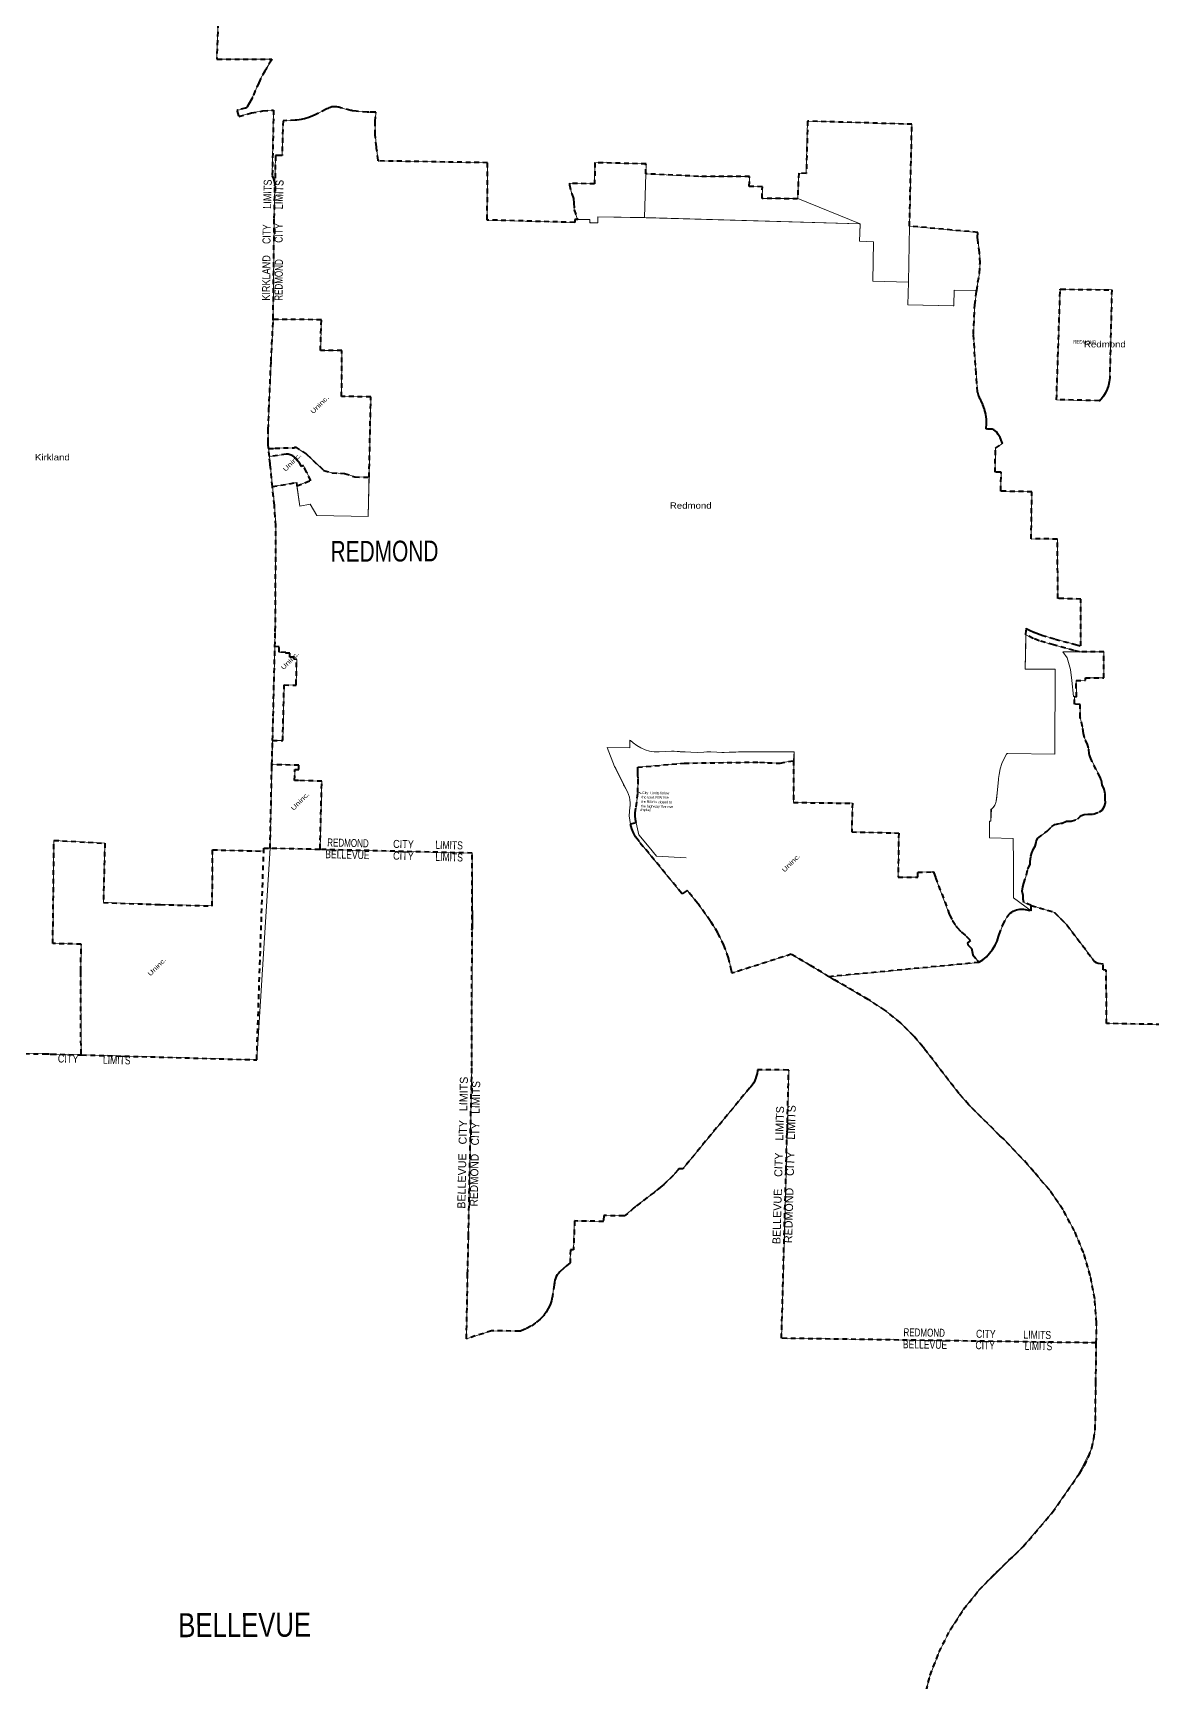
# Model space of a CAD drawing. Header units: feet. Extents: x -903180 to 1023491, y -707744 to 564635.
# Drawn here: x -294217 to -266078, y 39923 to 81383 of the extents above; entities that cross this region are included whole.
import ezdxf

# ---------------------------------------------------------------- set-up
doc = ezdxf.new("R2010")
doc.units = ezdxf.units.FT
doc.header["$LTSCALE"] = 80
doc.linetypes.add('SHORT_DASHED', pattern=[2.7, 1.5, -1.2])
for name, color, linetype, lineweight in [('1', 7, 'Continuous', 13), ('13', 7, 'SHORT_DASHED', 40), ('58', 7, 'Continuous', 13), ('63', 7, 'Continuous', 13)]:
    doc.layers.add(name, color=color, linetype=linetype, lineweight=lineweight)
for name, color, linetype in [('14', 7, 'Continuous'), ('15', 7, 'Continuous'), ('36', 7, 'Continuous')]:
    doc.layers.add(name, color=color, linetype=linetype)

msp = doc.modelspace()

# ---------------------------------------------------------------- linework, layer by layer
at = {"layer": '1'}
msp.add_line((-278927.41, 62263.44), (-278989.55, 62297.54), dxfattribs=at)
at = {"layer": '13'}
for p, q in [((-289596.12, 80725.94), (-289576.19, 80725.86)), ((-285578.92, 78505.71), (-285580.61, 78521.11)), ((-269225.32, 66402.69), (-269160.64, 66371.44)), ((-287007.61, 60854.15), (-288253.2, 60883.43)), ((-270465.07, 58063.66), (-270445.58, 58032.93)), ((-270433.1, 58013.26), (-274197.39, 57656.53)), ((-270445.58, 58032.93), (-270433.1, 58013.26))]:
    msp.add_line(p, q, dxfattribs=at)
for points in [[(-289547.89, 82062.22), (-289595.47, 80744.06), (-289596.12, 80725.94)], [(-289576.19, 80725.86), (-288229.44, 80720.46), (-288206.68, 80720.37), (-288219.03, 80700.38), (-288365.2, 80463.79), (-288376.52, 80445.47), (-288388.47, 80423.79), (-288487.95, 80243.24), (-288495.66, 80226.96), (-288505.04, 80207.15), (-288514.17, 80186.96), (-288539.5, 80130.94), (-288697.74, 79767.92), (-288706.15, 79748.63), (-288716.79, 79727.92), (-288768.5, 79627.28), (-288838.76, 79519.89), (-288851.44, 79502.08), (-288873, 79496.14), (-289054.76, 79446.02), (-289065.85, 79442.23), (-289085.81, 79435.4), (-289080.15, 79415.39), (-289042.2, 79281.12), (-288719.42, 79372.09), (-288434.67, 79422.35), (-288168.15, 79442.1), (-288200.25, 77789.46), (-288170.71, 77718.84), (-288148.73, 77645.52), (-288136.57, 77581.15), (-288133.31, 77561.14)], [(-285580.61, 78521.11), (-285613.97, 78826.44), (-285615.33, 79153.7), (-285596.6, 79370.37), (-285594.9, 79389.99), (-285614.87, 79390.22), (-285773.09, 79392.04), (-285793.09, 79394.6), (-285813.09, 79395.98), (-286089.05, 79415.08), (-286183.06, 79428.48), (-286204.08, 79431.48), (-286223.06, 79436.35), (-286482.89, 79503.04), (-286502.89, 79508.87), (-286522.89, 79514.6), (-286540.88, 79519.76), (-286579.8, 79526.61), (-286619.22, 79529.36), (-286658.71, 79527.98), (-286697.84, 79522.47), (-286736.18, 79512.9), (-286773.32, 79499.38), (-286804.55, 79484.14), (-286823.9, 79473.52), (-286844.55, 79463.52), (-287139.87, 79320.37), (-287159.04, 79311.08), (-287179.87, 79302.22), (-287277.61, 79260.66), (-287400.61, 79222.97), (-287526.89, 79198.34), (-287581.36, 79192.33), (-287601.53, 79190.1), (-287621.36, 79189.25), (-287928.94, 79176.08), (-287953.35, 78323.78), (-287953.87, 78305.43), (-287973.92, 78305.56), (-288100.26, 78306.36), (-288119.14, 78306.48), (-288119.52, 78286.49), (-288132.93, 77581.15), (-288133.31, 77561.14)], [(-269160.64, 66371.44), (-269043.22, 66318.02), (-269023.21, 66308.92), (-269003.22, 66300.95), (-268892.41, 66256.8), (-268869.63, 66247.72), (-268852.41, 66242.58), (-268513.9, 66141.59), (-268005.45, 66004.8), (-267869.84, 65973.44), (-267865.64, 67151.09), (-268450.67, 67166.66), (-268444.87, 67373.93), (-268458.67, 68658.71), (-269118.49, 68665.35), (-269097.96, 69847.71), (-269860.25, 69860.97), (-269880.21, 69861.31), (-269879.98, 69878.6), (-269873.77, 70336.75), (-270023.74, 70339.31), (-270015.57, 70941.08), (-269839.75, 71064.58), (-269858.84, 71101.7), (-269895.22, 71215.04), (-269944.29, 71290.34), (-269991.57, 71351.54), (-270059.17, 71400.98), (-270098.58, 71421.53), (-270228.88, 71425.83), (-270248.65, 71426.48), (-270247.33, 71443.47), (-270239.14, 71548.9), (-270242.57, 71674.65), (-270259.12, 71799.36), (-270288.61, 71921.66), (-270330.73, 72040.2), (-270375.53, 72134.08), (-270382.89, 72149.49), (-270395.54, 72174.08), (-270417.08, 72215.94), (-270442.26, 72280.79), (-270460.53, 72347.92), (-270462.49, 72357.31), (-270501.44, 72826.51), (-270515.53, 73029.19), (-270568.54, 73808), (-270533.96, 74548.04), (-270491.54, 74886.73), (-270483.89, 74907.57), (-270454.89, 75115.16), (-270417.58, 75348.17), (-270402.6, 75606.74), (-270414.73, 75865.61), (-270453.21, 76117.65), (-270464.68, 76244), (-270462.12, 76368.54), (-272176.78, 76527.67), (-272115.47, 79087.41), (-274738.12, 79166.84), (-274772.5, 77850.77), (-274963.14, 77860.98), (-274990.34, 77211.64), (-275885.17, 77224.62), (-275876.23, 77515.49), (-276208.1, 77524.98), (-276198.52, 77771.58), (-277481.73, 77777.3), (-278809.16, 77841.46), (-278801.82, 78090.76), (-280088.75, 78123.61), (-280094.69, 77587.34), (-280725.11, 77602.9), (-280728.98, 77562.49), (-280666.09, 77335.6), (-280629.17, 77222.94), (-280613.61, 77106.13), (-280608.69, 76933.86), (-280530.26, 76717.42), (-280519.38, 76692.66), (-280595.11, 76696.1), (-280595.36, 76619.85), (-282775.52, 76680.05), (-282794.42, 76680.57), (-282794.27, 76700.6), (-282783.85, 78121.36), (-285517.16, 78165.5), (-285537.29, 78165.83), (-285539.61, 78184.8), (-285575.91, 78481.11), (-285578.92, 78505.71)], [(-288176.46, 74182.71), (-288176.65, 74202.71), (-288149.17, 76727.07), (-288133.69, 77541.15), (-288133.31, 77561.14)], [(-288292.38, 70936.81), (-288303.61, 71044.96), (-288303.61, 71091.98), (-288301.62, 71376.08), (-288301.48, 71397.02), (-288300.82, 71416.08), (-288283.8, 71910.87), (-288230.5, 73122.38), (-288177.88, 74162.71), (-288176.46, 74182.71)], [(-288292.38, 70936.81), (-288131.4, 70940.25), (-288131.86, 70945.23), (-287636.87, 70955.8), (-287619.86, 70981.09), (-287328.81, 70782.83), (-286901.29, 70383.87), (-286697.63, 70325.27), (-286383.69, 70307.87), (-286123.35, 70221.56), (-285764.09, 70211.49), (-285720.7, 72234.6), (-286455.16, 72242.18), (-286449.45, 73396.3), (-286988.52, 73397.52), (-286964.81, 74172.25), (-288156.87, 74182.54), (-288176.46, 74182.71)], [(-288195.52, 69976.95), (-288250.9, 70536.52), (-288252.85, 70556.23), (-288271.17, 70732.58), (-288292.38, 70936.81)], [(-288195.52, 69976.95), (-287591.62, 70078.64), (-287579.69, 69997.23), (-287233.86, 70133.72), (-287323.05, 70314.6), (-287316.32, 70317.04), (-287321.5, 70321.36), (-287326.83, 70326.87), (-287332.35, 70334.23), (-287337.18, 70343.26), (-287417.08, 70505.3), (-287461.16, 70480.91), (-287504.81, 70559.42), (-287609.24, 70694.45), (-287685.16, 70754.71), (-287752.65, 70779.59), (-287802.06, 70792.77), (-287849.8, 70789.55), (-288271.17, 70732.58)], [(-288117.1, 67441.2), (-288106.06, 68996.99), (-288146.44, 69508.05), (-288195.52, 69976.95)], [(-288122.74, 66333.28), (-288122.64, 66353.28), (-288117.1, 67441.2)], [(-269117.72, 59449.22), (-269298.58, 59522.21), (-269320.7, 59605.76), (-269321.82, 59697.95), (-269344.39, 59804.54), (-269328.79, 59917.42), (-269304.24, 60004.11), (-269235.04, 60215.06), (-269198.46, 60370.49), (-269140.63, 60474.64), (-269144.54, 60550.57), (-269125.69, 60684.27), (-269097.82, 60770.02), (-269061.54, 60872.17), (-269019.61, 60941.46), (-268994.24, 61033), (-268986.4, 61078.38), (-268947.52, 61140.24), (-268713.22, 61317.1), (-268595.9, 61434.56), (-268521.1, 61480.93), (-268377.08, 61517.02), (-268334.97, 61519.2), (-268226.14, 61567.69), (-268113.71, 61564.54), (-267946.51, 61622.62), (-267884.29, 61684.72), (-267849.93, 61712.25), (-267781.39, 61730.94), (-267691.31, 61745.21), (-267556.94, 61740.05), (-267396.29, 61799.4), (-267330.18, 61838.95), (-267273.33, 61941.53), (-267249.37, 62024.6), (-267255.95, 62121.51), (-267257.57, 62255.61), (-267278.52, 62367.95), (-267330, 62481.86), (-267353.1, 62602.68), (-267382.81, 62672.75), (-267595.26, 63082.99), (-267616.33, 63139.43), (-267657.32, 63258.52), (-267672.56, 63408.89), (-267700.77, 63496.48), (-267779.24, 63658.83), (-267805.07, 63772.98), (-267824.53, 63939.16), (-267887.26, 64174.53), (-267883.78, 64503.39), (-268025.75, 64504.01), (-268024.39, 64697.88), (-267975.66, 64689.06), (-267989.11, 65103.28), (-267749.76, 65108.5), (-267754.04, 65168.84), (-267292.25, 65168.56), (-267289.02, 65821.87), (-267897.67, 65821.2), (-268042.96, 65859.08), (-268554.81, 65996.78), (-268918.64, 66103.63), (-269065.74, 66163.06), (-269248.72, 66249.11), (-269245.76, 66394.53), (-269245.37, 66412.37), (-269225.32, 66402.69)], [(-288192.37, 63597.04), (-287936.82, 63591.94), (-287899.68, 64992.13), (-287618.39, 64985.27), (-287598.38, 64984.78), (-287598, 65004.39), (-287585.86, 65634.83), (-287660.83, 65637.17), (-287659.86, 65687.15), (-287759.82, 65690.27), (-287757.88, 65791.12), (-287863.49, 65794.04), (-287861.73, 65808.07), (-288028.17, 65812.76), (-288025.17, 65952.05), (-288131.91, 65956.99), (-288131.91, 65957.02), (-288122.74, 66333.28)], [(-288192.37, 63597.04), (-288175.39, 64214.22), (-288131.91, 65957.02)], [(-288253.2, 60883.43), (-288212.66, 62859.68), (-288209.15, 62987.13), (-288192.37, 63597.04)], [(-274197.39, 57656.53), (-274663.16, 57940.74), (-275148.54, 58220.86), (-276618.05, 57752.35), (-276638.05, 57745.98), (-276641.72, 57765.98), (-276648.91, 57805.14), (-276730.32, 58133.26), (-276845.59, 58451.07), (-276993.44, 58755.1), (-277160.41, 59022.98), (-277172.32, 59042.08), (-277187.42, 59062.98), (-277477.51, 59464.44), (-277491.97, 59484.45), (-277508.28, 59504.44), (-277752.01, 59803.04), (-277768.74, 59823.55), (-277788.33, 59809.95), (-277869.01, 59753.95), (-277889.34, 59740.34), (-277905.56, 59759.94), (-278976.79, 61054.12), (-279001.28, 61084.67), (-279064.31, 61175.82), (-279117.47, 61273.06), (-279160.17, 61375.33), (-279194.23, 61499.02), (-279047.85, 61528.63), (-279062.61, 61605.86), (-279071.13, 61704.22), (-279070.37, 61775.63), (-279050.13, 61927.19), (-279006.2, 62283.53), (-278999.37, 62645.71), (-279006.33, 62717.22), (-279006.75, 62836.01), (-279009.19, 62921.17), (-277840.45, 63025.08), (-275939.56, 63051.21), (-275749.08, 63033.33), (-275430.98, 63023.34), (-275089.05, 63088.34), (-275096.58, 62037.06), (-273613.35, 62017.44), (-273630.33, 61295.79), (-272448.3, 61268.77), (-272461.56, 60161.19), (-271969.08, 60155.29), (-271965.64, 60285.96), (-271595.71, 60289.63), (-271575.64, 60289.83), (-271567.75, 60269.83), (-271519.07, 60146.46), (-271184.08, 59253.06), (-271175.54, 59230.29), (-271166.9, 59213.06), (-271093.7, 59067.05), (-271006.28, 58930.5), (-270993.24, 58910.6), (-270974.48, 58890.5), (-270869.33, 58777.87), (-270742.15, 58666.66), (-270642.12, 58562.29), (-270717.38, 58505.14), (-270708.06, 58460.25), (-270619, 58370.18), (-270602.22, 58289.39), (-270585.42, 58208.59), (-270465.07, 58063.66)], [(-287007.61, 60854.15), (-286997.65, 60874.15), (-286953.48, 62571.9), (-287535.97, 62587.39), (-287638.76, 62592.7), (-287632.07, 62867.62), (-287531.32, 62864.57), (-287529.53, 62970.67), (-288209.15, 62987.13)], [(-293008, 55690.44), (-293008.08, 55710.43), (-293016.05, 57762.45), (-293016.2, 57800.45), (-293015.76, 57802.45), (-293003.2, 58475.22), (-293717.75, 58488.25), (-293688.83, 61084.37), (-292410.83, 61012.57), (-292447.14, 59517.8), (-291052.44, 59470.59), (-291032.44, 59469.91), (-291012.44, 59469.4), (-289709.49, 59435.85), (-289699, 60845.27), (-288414.06, 60812.19)], [(-293008, 55690.44), (-292988, 55689.87), (-288610.98, 55566.12), (-288590.92, 55565.55), (-288590.31, 55583.82), (-288414.06, 60812.19)], [(-288414.06, 60812.19), (-288411.53, 60887.15), (-288253.2, 60883.43)], [(-267479.56, 48448.7), (-275394.73, 48565.12), (-275281.71, 52746.16), (-275281.98, 52766.16), (-275281.44, 52786.16), (-275259.22, 53608.52), (-275254.34, 53744.74), (-275247.66, 53825.17), (-275245.34, 53985.97), (-275214.55, 55290.77), (-275214.1, 55310.09), (-275234.08, 55310.28), (-275981.35, 55317.32), (-275999.65, 55317.49), (-276000.9, 55297.51), (-276001.21, 55292.52), (-276010.72, 55218.32), (-276027.93, 55145.52), (-276049.02, 55085.29), (-276054.4, 55069.9), (-276065.39, 55045.29), (-276068.41, 55038.52), (-276098.99, 54982.01), (-276135.31, 54929), (-276167.69, 54890.99), (-276184.2, 54870.99), (-276200.75, 54850.99), (-277878.13, 52823.69), (-277960.08, 52826.12), (-277976.89, 52826.62), (-277997.25, 52802.9), (-278120.24, 52659.6), (-278317.46, 52467.65), (-278337.02, 52448.61), (-278357.46, 52431.04), (-278438.71, 52361.21), (-278559.88, 52264.9), (-278565.88, 52260.14), (-278599.88, 52234.19), (-279064.65, 51879.62), (-279084.65, 51860.69), (-279104.65, 51843.47), (-279321.39, 51656.89), (-279336.76, 51643.66), (-279361.39, 51643.91), (-279862.37, 51648.79), (-279868.9, 51503.65), (-280598.82, 51514.14), (-280623.97, 50792.3), (-280703.8, 50790.66), (-280708.51, 50463.68), (-280797.53, 50389.57), (-280879.75, 50318.35), (-280961.79, 50243.18), (-280971, 50234.25), (-281003.82, 50197.9), (-281032.67, 50158.33), (-281057.22, 50115.96), (-281077.2, 50071.25), (-281092.41, 50024.7), (-281102.66, 49976.82), (-281105.72, 49948.12), (-281107.83, 49928.31), (-281110.95, 49908.12), (-281153.05, 49635.23), (-281156.13, 49615.27), (-281160.23, 49595.23), (-281180.74, 49505.08), (-281214.58, 49405.75), (-281258.62, 49310.51), (-281312.37, 49220.38), (-281360.28, 49156.37), (-281374.99, 49136.71), (-281394.78, 49116.37), (-281465.46, 49043.7), (-281577.06, 48949.66), (-281697.89, 48867.81), (-281826.61, 48799.03), (-281941.81, 48752.22), (-281961.34, 48744.28), (-281981.81, 48744.58), (-282684.08, 48755.03), (-283317.64, 48553.34), (-283287.08, 50132.96), (-283286.62, 50156.72), (-283286.29, 50172.96), (-283266.87, 51129.14), (-283179.76, 55416.25), (-283176.46, 58835.72), (-283179.79, 58855.72), (-283176.43, 58875.72), (-283174.61, 60763.95), (-286987.61, 60853.67), (-287007.61, 60854.15)], [(-270433.1, 58013.26), (-270413.58, 58026.76), (-270334.82, 58081.24), (-270243.73, 58159.49), (-270161.33, 58246.84), (-270088.5, 58342.33), (-270026.06, 58444.9), (-269974.68, 58553.44), (-269934.93, 58666.76), (-269921.4, 58717.15), (-269826.86, 58959.53), (-269728.83, 59153.47), (-269703.63, 59190.08), (-269674.75, 59223.86), (-269642.48, 59254.44), (-269607.2, 59281.47), (-269569.29, 59304.67), (-269529.16, 59323.78), (-269487.25, 59338.59), (-269444.03, 59348.93), (-269399.95, 59354.7), (-269355.52, 59355.84), (-269311.21, 59352.32), (-269267.52, 59344.19), (-269266.11, 59343.85), (-269121.25, 59313.38), (-269117.72, 59449.22)], [(-269117.72, 59449.22), (-268526.94, 59273.41), (-268218.51, 58957.31), (-267570.9, 58102.01), (-267523.61, 58038.25), (-267485.6, 58015.44), (-267428.24, 57994.31), (-267307.56, 57980.68)], [(-267479.56, 48448.7), (-267471.25, 48955.65), (-267519.33, 49554.09), (-267629.71, 50144.22), (-267801.16, 50719.58), (-268031.82, 51273.87), (-268319.15, 51801.01), (-268660.02, 52295.23), (-269050.67, 52751.11), (-269205.12, 52937.67), (-269786.2, 53551.03), (-269805.1, 53570.98), (-269825.16, 53588.72), (-269903.95, 53658.4), (-270654.18, 54404.77), (-270674.1, 54424.59), (-270691.86, 54444.67), (-270931.84, 54716.05), (-271809.37, 55852.4), (-271824.91, 55872.53), (-271841.52, 55892.4), (-272063.54, 56158.08), (-272413.29, 56506.02), (-272797.49, 56815.5), (-273211.93, 57083.12), (-274069.59, 57578.55), (-274197.39, 57656.53)], [(-261532.37, 56382.69), (-267219.94, 56478.7), (-267231.11, 57816.75), (-267306.23, 57828.61), (-267307.56, 57980.68)], [(-296364.94, 55742.16), (-293931.9, 55716.55), (-293787.17, 55712.46), (-293767.17, 55711.9), (-293747.17, 55711.33), (-293028, 55691), (-293008, 55690.44)], [(-271844.86, 39333.26), (-271840.96, 39353.31), (-271813.49, 39494.49), (-271654.42, 40096.17), (-271433.34, 40677.92), (-271152.66, 41233.38), (-270815.45, 41756.46), (-270425.41, 42241.43), (-269986.82, 42682.96), (-269317.56, 43328.27), (-268579.61, 44189.69), (-267935.75, 45123.53), (-267905.05, 45166.68), (-267779.53, 45369.36), (-267675.88, 45584.05), (-267595.25, 45808.39), (-267538.5, 46039.94), (-267506.27, 46276.15), (-267490.33, 47456.18), (-267479.56, 48448.7)]]:
    msp.add_lwpolyline(points, dxfattribs=at)
msp.add_lwpolyline([(-267387.87, 72137.41), (-267407.76, 72137.88), (-268479.6, 72163.36), (-268386.78, 74921.94), (-268386.11, 74941.86), (-268366.11, 74941.58), (-267090.7, 74924.14), (-267142.52, 72709.31), (-267153.88, 72612.52), (-267175.3, 72517.45), (-267206.54, 72425.14), (-267247.26, 72336.6), (-267297.01, 72252.8), (-267355.25, 72174.66), (-267370.25, 72157.53)], close=True, dxfattribs=at)
at = {"layer": '58'}
for points in [[(-288768.5, 79627.28), (-288716.79, 79727.92), (-288706.15, 79748.63), (-288697.74, 79767.92), (-288539.5, 80130.94), (-288514.17, 80186.96), (-288505.04, 80207.15), (-288495.66, 80226.96), (-288487.95, 80243.24), (-288388.47, 80423.79), (-288376.52, 80445.47), (-288365.2, 80463.79), (-288219.03, 80700.38), (-288206.68, 80720.37), (-288229.44, 80720.46), (-289576.19, 80725.86), (-289596.12, 80725.94), (-289595.47, 80744.06), (-289547.89, 82062.22)], [(-288133.31, 77561.14), (-288136.57, 77581.15), (-288148.73, 77645.52), (-288170.71, 77718.84), (-288200.25, 77789.46), (-288168.15, 79442.1), (-288434.67, 79422.35), (-288719.42, 79372.09), (-289042.2, 79281.12), (-289080.15, 79415.39), (-289085.81, 79435.4), (-289065.85, 79442.23), (-289054.76, 79446.02), (-288873, 79496.14), (-288851.44, 79502.08), (-288838.76, 79519.89), (-288768.5, 79627.28)], [(-278776.67, 76737.86), (-278796.67, 76738.28), (-280009.16, 76763.95), (-280016.87, 76608.34), (-280052.36, 76609.01), (-280194.87, 76614.26), (-280214.88, 76612.35), (-280214.09, 76632.35), (-280211.78, 76690.13), (-280595.11, 76696.1), (-280595.36, 76619.85), (-280595.36, 76619.85), (-282775.52, 76680.05), (-282794.42, 76680.57), (-282794.27, 76700.6), (-282783.85, 78121.36), (-285517.16, 78165.5), (-285537.29, 78165.83), (-285539.61, 78184.8), (-285575.91, 78481.11), (-285578.92, 78505.71), (-285580.61, 78521.11), (-285613.97, 78826.44), (-285615.33, 79153.7), (-285596.6, 79370.37), (-285594.9, 79389.99), (-285614.87, 79390.22), (-285773.09, 79392.04), (-285793.09, 79394.6), (-285813.09, 79395.98), (-286089.05, 79415.08), (-286183.06, 79428.48), (-286204.08, 79431.48), (-286223.06, 79436.35), (-286482.89, 79503.04), (-286502.89, 79508.87), (-286522.89, 79514.6), (-286540.88, 79519.76), (-286579.8, 79526.61), (-286619.22, 79529.36), (-286658.71, 79527.98), (-286697.84, 79522.47), (-286736.18, 79512.9), (-286773.32, 79499.38), (-286804.55, 79484.14), (-286823.9, 79473.52), (-286844.55, 79463.52), (-287139.87, 79320.37), (-287159.04, 79311.08), (-287179.87, 79302.22), (-287277.61, 79260.66), (-287400.61, 79222.97), (-287526.89, 79198.34), (-287581.36, 79192.33), (-287601.53, 79190.1), (-287621.36, 79189.25), (-287928.94, 79176.08), (-287953.35, 78323.78), (-287953.87, 78305.43), (-287973.92, 78305.56), (-288100.26, 78306.36), (-288119.14, 78306.48), (-288119.52, 78286.49), (-288132.93, 77581.15), (-288133.31, 77561.14)], [(-288133.31, 77561.14), (-288133.69, 77541.15), (-288149.17, 76727.07), (-288176.65, 74202.71), (-288176.46, 74182.71), (-288156.87, 74182.54), (-286964.81, 74172.25), (-286988.52, 73397.52), (-286449.45, 73396.3), (-286455.16, 72242.18), (-285720.7, 72234.6), (-285785.05, 69222.52), (-287077.28, 69250.7), (-287242.47, 69532.5), (-287504.37, 69483.49), (-287591.62, 70078.64), (-288195.52, 69976.95), (-288146.44, 69508.05), (-288106.06, 68996.99), (-288117.1, 67441.2), (-288122.74, 66333.28), (-288131.91, 65957.02), (-288131.91, 65956.99), (-288025.17, 65952.05), (-288028.17, 65812.76), (-287861.73, 65808.07), (-287863.49, 65794.04), (-287757.88, 65791.12), (-287759.82, 65690.27), (-287659.86, 65687.15), (-287660.83, 65637.17), (-287585.86, 65634.83), (-287598, 65004.39), (-287598.38, 64984.78), (-287618.39, 64985.27), (-287899.68, 64992.13), (-287936.82, 63591.94), (-288192.37, 63597.04), (-288209.15, 62987.13), (-287529.53, 62970.67), (-287531.32, 62864.57), (-287632.07, 62867.62), (-287638.76, 62592.7), (-287535.97, 62587.39), (-286953.48, 62571.9), (-286997.65, 60874.15), (-287007.61, 60854.15), (-286987.61, 60853.67), (-283174.61, 60763.95), (-283159.79, 58851.81), (-283179.79, 58855.72), (-283176.46, 58835.72), (-283179.76, 55416.25), (-283266.87, 51129.14), (-283286.29, 50172.96), (-283286.62, 50156.72), (-283287.08, 50132.96), (-283317.64, 48553.34), (-282684.08, 48755.03), (-281981.81, 48744.58), (-281961.34, 48744.28), (-281941.81, 48752.22), (-281826.61, 48799.03), (-281697.89, 48867.81), (-281577.06, 48949.66), (-281465.46, 49043.7), (-281394.78, 49116.37), (-281374.99, 49136.71), (-281360.28, 49156.37), (-281312.37, 49220.38), (-281258.62, 49310.51), (-281214.58, 49405.75), (-281180.74, 49505.08), (-281160.23, 49595.23), (-281156.13, 49615.27), (-281153.05, 49635.23), (-281110.95, 49908.12), (-281107.83, 49928.31), (-281105.72, 49948.12), (-281102.66, 49976.82), (-281092.41, 50024.7), (-281077.2, 50071.25), (-281057.22, 50115.96), (-281032.67, 50158.33), (-281003.82, 50197.9), (-280971, 50234.25), (-280961.79, 50243.18), (-280879.75, 50318.35), (-280797.53, 50389.57), (-280708.51, 50463.68), (-280703.8, 50790.66)], [(-288176.46, 74182.71), (-288176.65, 74202.71), (-288149.17, 76727.07), (-288133.69, 77541.15), (-288133.31, 77561.14)], [(-269355.52, 59355.84), (-269311.21, 59352.32), (-269267.52, 59344.19), (-269266.11, 59343.85), (-269121.25, 59313.38), (-269563.06, 59636.4), (-269563.06, 59636.4), (-269562.66, 60522.51), (-269573.33, 61129.5), (-270164.36, 61147.04), (-270166.17, 61565.12), (-270132.9, 61563.62), (-270117.51, 61868.61), (-270091.45, 61890.57), (-270067.82, 61915.14), (-270046.9, 61942.05), (-270028.89, 61970.99), (-270014.02, 62001.66), (-270002.43, 62033.71), (-269994.25, 62066.8), (-269989.58, 62100.56), (-269974.05, 62282.55), (-269942.64, 62606.12), (-269937.35, 62636.42), (-269925.3, 62738.19), (-269895.81, 62878.07), (-269851.86, 63014.1), (-269793.94, 63144.79), (-269734.17, 63248.71), (-269722.67, 63268.71), (-269702.66, 63268.37), (-268525.19, 63248.62), (-268516.34, 65384.39), (-269268.13, 65389.18), (-269245.76, 66394.53), (-269245.37, 66412.37), (-269225.32, 66402.69), (-269160.64, 66371.44), (-269043.22, 66318.02), (-269023.21, 66308.92), (-269003.22, 66300.95), (-268892.41, 66256.8), (-268869.63, 66247.72), (-268852.41, 66242.58), (-268513.9, 66141.59), (-268005.45, 66004.8), (-267869.84, 65973.44), (-267865.64, 67151.09), (-268450.67, 67166.66), (-268458.67, 68658.71), (-269118.49, 68665.35), (-269097.96, 69847.71), (-269860.25, 69860.97), (-269880.21, 69861.31), (-269879.98, 69878.6), (-269873.77, 70336.75), (-270023.74, 70339.31), (-270015.57, 70941.08), (-269839.75, 71064.58), (-269858.84, 71101.7), (-269895.22, 71215.04), (-269944.29, 71290.34), (-269991.57, 71351.54), (-270059.17, 71400.98), (-270098.58, 71421.53), (-270228.88, 71425.83), (-270248.65, 71426.48), (-270247.33, 71443.47), (-270239.14, 71548.9), (-270242.57, 71674.65), (-270259.12, 71799.36), (-270288.61, 71921.66), (-270330.73, 72040.2), (-270375.53, 72134.08), (-270382.89, 72149.49), (-270395.54, 72174.08), (-270417.08, 72215.94), (-270442.26, 72280.79), (-270460.53, 72347.92), (-270462.49, 72357.31), (-270501.44, 72826.51), (-270515.53, 73029.19), (-270568.54, 73808), (-270533.96, 74548.04), (-270491.54, 74886.73), (-270489.03, 74906.72), (-270509.67, 74907.04), (-271056.87, 74915.45), (-271061.39, 74541.93), (-271061.63, 74521.93), (-271081.62, 74523.16), (-272221.64, 74546.85), (-272205.03, 75115.82), (-273098.73, 75146.11), (-273084.52, 76132.23), (-273434.79, 76148.78), (-273419.9, 76566.76), (-273419.19, 76586.76), (-273439.15, 76587.32), (-278756.67, 76736.03), (-278776.67, 76737.86)], [(-288195.52, 69976.95), (-288250.9, 70536.52), (-288252.85, 70556.23), (-288254.96, 70576.52), (-288303.61, 71044.96), (-288303.61, 71091.98), (-288301.62, 71376.08), (-288301.48, 71397.02), (-288300.82, 71416.08), (-288283.8, 71910.87), (-288230.5, 73122.38), (-288177.88, 74162.71), (-288176.46, 74182.71)], [(-288117.1, 67441.2), (-288106.06, 68996.99), (-288146.44, 69508.05), (-288195.52, 69976.95)], [(-288122.74, 66333.28), (-288122.64, 66353.28), (-288117.1, 67441.2)], [(-288253.2, 60883.43), (-288212.66, 62859.68), (-288175.39, 64214.22), (-288131.91, 65957.02), (-288122.74, 66333.28)], [(-279160.17, 61375.33), (-279191.95, 61481.49), (-279212.46, 61590.4), (-279221.47, 61700.85), (-279218.89, 61811.64), (-279204.74, 61921.56), (-279200.63, 61943.89), (-279199.31, 61960.47), (-279198.29, 62031.09), (-279204.65, 62101.43), (-279218.33, 62170.72), (-279239.18, 62238.2), (-279266.96, 62303.13), (-279350.5, 62453.2), (-279365.07, 62479.39), (-279371.84, 62493.2), (-279564.7, 62886.83), (-279591.66, 62942.14), (-279780.53, 63419), (-279206.49, 63412.35), (-279207.27, 63589.14), (-279207.34, 63603.61), (-279193.64, 63591.6), (-279126.06, 63532.32), (-279030.93, 63465.07), (-278929.29, 63408.13), (-278822.26, 63362.13), (-278711, 63327.57), (-278662.48, 63316.39), (-278597.69, 63308.01), (-278532.39, 63306.45), (-278469.01, 63311.5), (-278316.18, 63318.01), (-278164.98, 63324.51), (-278093.44, 63324.51), (-277947.12, 63313.13), (-277817.05, 63306.62), (-277675.6, 63301.74), (-277495.13, 63296.87), (-277350.43, 63301.74), (-277275.64, 63306.62), (-277174.84, 63306.62), (-277024.46, 63298.49), (-276891.14, 63293.61), (-276835.86, 63293.61), (-276713.92, 63303.37), (-276541.58, 63305), (-276477.25, 63308.49), (-276460.76, 63309.38), (-276437.25, 63309.43), (-275075.86, 63311.56), (-275096.58, 62037.06), (-273613.35, 62017.44), (-273630.33, 61295.79), (-272448.3, 61268.77), (-272461.56, 60161.19), (-271969.08, 60155.29), (-271965.64, 60285.96), (-271595.71, 60289.63), (-271575.64, 60289.83), (-271567.75, 60269.83), (-271519.07, 60146.46), (-271184.08, 59253.06), (-271175.54, 59230.29), (-271166.9, 59213.06), (-271093.7, 59067.05), (-271006.28, 58930.5), (-270993.24, 58910.6), (-270974.48, 58890.5), (-270869.33, 58777.87), (-270742.15, 58666.66), (-270642.12, 58562.29), (-270717.38, 58505.14), (-270708.06, 58460.25), (-270619, 58370.18), (-270602.22, 58289.39), (-270585.42, 58208.59), (-270465.07, 58063.66), (-270445.58, 58032.93), (-270433.1, 58013.26), (-270413.58, 58026.76), (-270334.82, 58081.24), (-270243.73, 58159.49), (-270161.33, 58246.84), (-270088.5, 58342.33), (-270026.06, 58444.9), (-269974.68, 58553.44), (-269934.93, 58666.76), (-269921.4, 58717.15), (-269826.86, 58959.53), (-269728.83, 59153.47), (-269703.63, 59190.08), (-269674.75, 59223.86), (-269642.48, 59254.44), (-269607.2, 59281.47), (-269569.29, 59304.67), (-269529.16, 59323.78), (-269487.25, 59338.59), (-269444.03, 59348.93), (-269399.95, 59354.7), (-269355.52, 59355.84)], [(-280703.8, 50790.66), (-280623.97, 50792.3), (-280598.82, 51514.14), (-279868.9, 51503.65), (-279862.37, 51648.79), (-279361.39, 51643.91), (-279336.76, 51643.66), (-279321.39, 51656.89), (-279104.65, 51843.47), (-279084.65, 51860.69), (-279064.65, 51879.62), (-278599.88, 52234.19), (-278565.88, 52260.14), (-278559.88, 52264.9), (-278438.71, 52361.21), (-278357.46, 52431.04), (-278337.02, 52448.61), (-278317.46, 52467.65), (-278120.24, 52659.6), (-277997.25, 52802.9), (-277976.89, 52826.62), (-277960.08, 52826.12), (-277878.13, 52823.69), (-276200.75, 54850.99), (-276184.2, 54870.99), (-276167.69, 54890.99), (-276135.31, 54929), (-276098.99, 54982.01), (-276068.41, 55038.52), (-276065.39, 55045.29), (-276054.4, 55069.9), (-276049.02, 55085.29), (-276027.93, 55145.52), (-276010.72, 55218.32), (-276001.21, 55292.52), (-276000.9, 55297.51), (-275999.65, 55317.49), (-275981.35, 55317.32), (-275234.08, 55310.28), (-275214.1, 55310.09), (-275214.55, 55290.77), (-275245.34, 53985.97), (-275247.66, 53825.17), (-275254.34, 53744.74), (-275259.22, 53608.52), (-275281.44, 52786.16), (-275281.98, 52766.16), (-275281.71, 52746.16), (-275394.73, 48565.12), (-267479.56, 48448.7), (-267471.25, 48955.65), (-267519.33, 49554.09), (-267629.71, 50144.22), (-267801.16, 50719.58), (-268031.82, 51273.87), (-268319.15, 51801.01), (-268660.02, 52295.23), (-269050.67, 52751.11), (-269205.12, 52937.67), (-269786.2, 53551.03), (-269805.1, 53570.98), (-269825.16, 53588.72), (-269903.95, 53658.4), (-270654.18, 54404.77), (-270674.1, 54424.59), (-270691.86, 54444.67), (-270931.84, 54716.05), (-271809.37, 55852.4), (-271824.91, 55872.53), (-271841.52, 55892.4), (-272063.54, 56158.08), (-272413.29, 56506.02), (-272797.49, 56815.5), (-273211.93, 57083.12), (-274069.59, 57578.55), (-274663.16, 57940.74), (-275148.54, 58220.86), (-276618.05, 57752.35), (-276638.05, 57745.98), (-276641.72, 57765.98), (-276648.91, 57805.14), (-276730.32, 58133.26), (-276845.59, 58451.07), (-276993.44, 58755.1), (-277160.41, 59022.98), (-277172.32, 59042.08), (-277187.42, 59062.98), (-277477.51, 59464.44), (-277491.97, 59484.45), (-277508.28, 59504.44), (-277752.01, 59803.04), (-277768.74, 59823.55), (-277788.33, 59809.95), (-277869.01, 59753.95), (-277889.34, 59740.34), (-277905.56, 59759.94), (-278976.79, 61054.12), (-279001.28, 61084.67), (-279064.31, 61175.82), (-279117.47, 61273.06), (-279160.17, 61375.33)], [(-293008, 55690.44), (-293008.08, 55710.43), (-293016.05, 57762.45), (-293016.2, 57800.45), (-293015.76, 57802.45), (-293003.2, 58475.22), (-293717.75, 58488.25), (-293688.83, 61084.37), (-292410.83, 61012.57), (-292447.14, 59517.8), (-291052.44, 59470.59), (-291032.44, 59469.91), (-291012.44, 59469.4), (-289709.49, 59435.85), (-289699, 60845.27), (-288414.06, 60812.19)], [(-267479.56, 48448.7), (-275394.73, 48565.12), (-275281.71, 52746.16), (-275281.98, 52766.16), (-275281.44, 52786.16), (-275259.22, 53608.52), (-275254.34, 53744.74), (-275247.66, 53825.17), (-275245.34, 53985.97), (-275214.55, 55290.77), (-275214.1, 55310.09), (-275234.08, 55310.28), (-275981.35, 55317.32), (-275999.65, 55317.49), (-276000.9, 55297.51), (-276001.21, 55292.52), (-276010.72, 55218.32), (-276027.93, 55145.52), (-276049.02, 55085.29), (-276054.4, 55069.9), (-276065.39, 55045.29), (-276068.41, 55038.52), (-276098.99, 54982.01), (-276135.31, 54929), (-276167.69, 54890.99), (-276184.2, 54870.99), (-276200.75, 54850.99), (-277878.13, 52823.69), (-277960.08, 52826.12), (-277976.89, 52826.62), (-277997.25, 52802.9), (-278120.24, 52659.6), (-278317.46, 52467.65), (-278337.02, 52448.61), (-278357.46, 52431.04), (-278438.71, 52361.21), (-278559.88, 52264.9), (-278565.88, 52260.14), (-278599.88, 52234.19), (-279064.65, 51879.62), (-279084.65, 51860.69), (-279104.65, 51843.47), (-279321.39, 51656.89), (-279336.76, 51643.66), (-279361.39, 51643.91), (-279862.37, 51648.79), (-279868.9, 51503.65), (-280598.82, 51514.14), (-280623.97, 50792.3), (-280703.8, 50790.66), (-280708.51, 50463.68), (-280797.53, 50389.57), (-280879.75, 50318.35), (-280961.79, 50243.18), (-280971, 50234.25), (-281003.82, 50197.9), (-281032.67, 50158.33), (-281057.22, 50115.96), (-281077.2, 50071.25), (-281092.41, 50024.7), (-281102.66, 49976.82), (-281105.72, 49948.12), (-281107.83, 49928.31), (-281110.95, 49908.12), (-281153.05, 49635.23), (-281156.13, 49615.27), (-281160.23, 49595.23), (-281180.74, 49505.08), (-281214.58, 49405.75), (-281258.62, 49310.51), (-281312.37, 49220.38), (-281360.28, 49156.37), (-281374.99, 49136.71), (-281394.78, 49116.37), (-281465.46, 49043.7), (-281577.06, 48949.66), (-281697.89, 48867.81), (-281826.61, 48799.03), (-281941.81, 48752.22), (-281961.34, 48744.28), (-281981.81, 48744.58), (-282684.08, 48755.03), (-283317.64, 48553.34), (-283287.08, 50132.96), (-283286.62, 50156.72), (-283286.29, 50172.96), (-283266.87, 51129.14), (-283179.76, 55416.25), (-283176.46, 58835.72), (-283179.79, 58855.72), (-283176.43, 58875.72), (-283174.61, 60763.95), (-286987.61, 60853.67), (-287007.61, 60854.15), (-288253.2, 60883.43), (-288590.31, 55583.82), (-288590.92, 55565.55), (-288610.98, 55566.12), (-292988, 55689.87), (-293008, 55690.44), (-293028, 55691)], [(-288414.06, 60812.19), (-288411.53, 60887.15), (-288253.2, 60883.43)], [(-271867.4, 39333.67), (-271654.42, 40096.17), (-271433.34, 40677.92), (-271152.66, 41233.38), (-270815.45, 41756.46), (-270425.41, 42241.43), (-269317.56, 43328.27), (-268579.61, 44189.69), (-267935.75, 45123.53), (-267595.25, 45808.39), (-267506.27, 46276.15), (-267479.56, 48448.7), (-267471.25, 48955.65), (-267519.33, 49554.09), (-267629.71, 50144.22), (-267801.16, 50719.58), (-268031.82, 51273.87), (-268319.15, 51801.01), (-268660.02, 52295.23), (-269205.12, 52937.67), (-269786.2, 53551.03), (-269903.95, 53658.4), (-270654.18, 54404.77), (-270931.84, 54716.05), (-271809.37, 55852.4), (-272063.54, 56158.08), (-272413.29, 56506.02), (-272797.49, 56815.5), (-273211.93, 57083.12), (-274197.39, 57656.53), (-270433.1, 58013.26), (-270334.82, 58081.24), (-270243.73, 58159.49), (-270161.33, 58246.84), (-270088.5, 58342.33), (-270026.06, 58444.9), (-269974.68, 58553.44), (-269934.93, 58666.76), (-269921.4, 58717.15), (-269826.86, 58959.53), (-269728.83, 59153.47), (-269703.63, 59190.08), (-269674.75, 59223.86), (-269642.48, 59254.44), (-269607.2, 59281.47), (-269569.29, 59304.67), (-269529.16, 59323.78), (-269487.25, 59338.59), (-269444.03, 59348.93), (-269399.95, 59354.7), (-269355.52, 59355.84), (-269311.21, 59352.32), (-269267.52, 59344.19), (-269121.25, 59313.38), (-269117.72, 59449.22), (-268526.94, 59273.41), (-268218.51, 58957.31), (-268218.51, 58957.31), (-267570.9, 58102.01), (-267523.61, 58038.25), (-267485.6, 58015.44), (-267428.24, 57994.31), (-267307.56, 57980.68), (-267306.23, 57828.61), (-267231.11, 57816.75), (-267219.94, 56478.7), (-261532.37, 56382.69)], [(-296364.94, 55742.16), (-293931.9, 55716.55), (-293787.17, 55712.46), (-293767.17, 55711.9), (-293747.17, 55711.33), (-293028, 55691), (-293008, 55690.44)], [(-293028, 55691), (-293747.17, 55711.33), (-293767.17, 55711.9), (-293787.17, 55712.46), (-293931.9, 55716.55), (-296364.94, 55742.16)], [(-271813.49, 39494.49), (-271654.42, 40096.17), (-271433.34, 40677.92), (-271152.66, 41233.38), (-270815.45, 41756.46), (-270425.41, 42241.43), (-269986.82, 42682.96), (-269317.56, 43328.27), (-268579.61, 44189.69), (-267935.75, 45123.53), (-267905.05, 45166.68), (-267779.53, 45369.36), (-267675.88, 45584.05), (-267595.25, 45808.39), (-267538.5, 46039.94), (-267506.27, 46276.15), (-267490.33, 47456.18), (-267479.56, 48448.7)]]:
    msp.add_lwpolyline(points, dxfattribs=at)
for points in [[(-274773.62, 77847.29), (-274738.12, 79166.84), (-272115.47, 79087.41), (-272176.78, 76527.67), (-272205.03, 75115.82), (-273098.73, 75146.11), (-273084.52, 76132.23), (-273434.79, 76148.78), (-273419.19, 76586.76), (-274982.32, 77219.67), (-274963.14, 77860.98)], [(-280530.26, 76717.42), (-280608.69, 76933.86), (-280613.61, 77106.13), (-280629.17, 77222.94), (-280666.09, 77335.6), (-280728.98, 77562.49), (-280725.11, 77602.9), (-280094.69, 77587.34), (-280088.75, 78123.61), (-278801.82, 78090.76), (-278809.16, 77841.46), (-278841.59, 76740.52), (-280009.16, 76763.95), (-280016.87, 76608.34), (-280214.88, 76612.35), (-280211.78, 76690.13), (-280519.38, 76692.66)], [(-278809.16, 77841.46), (-277441.5, 77777.31), (-276198.52, 77771.58), (-276208.1, 77524.98), (-275876.23, 77515.49), (-275885.17, 77224.62), (-274982.32, 77219.67), (-273419.19, 76586.76), (-278841.59, 76740.52)], [(-270464.68, 76244), (-270453.21, 76117.65), (-270414.73, 75865.61), (-270402.6, 75606.74), (-270417.58, 75348.17), (-270454.89, 75115.16), (-270489.03, 74906.72), (-270509.67, 74907.04), (-271056.87, 74915.45), (-271061.39, 74541.93), (-271061.63, 74521.93), (-272221.64, 74546.85), (-272205.03, 75115.82), (-272176.78, 76527.67), (-270462.12, 76368.54)], [(-267387.87, 72137.41), (-267407.76, 72137.88), (-268479.6, 72163.36), (-268386.78, 74921.94), (-268386.11, 74941.86), (-268366.11, 74941.58), (-267090.7, 74924.14), (-267142.52, 72709.31), (-267153.88, 72612.52), (-267175.3, 72517.45), (-267206.54, 72425.14), (-267247.26, 72336.6), (-267297.01, 72252.8), (-267355.25, 72174.66), (-267370.25, 72157.53)], [(-287578.42, 69997.77), (-287504.37, 69483.49), (-287242.47, 69532.5), (-287077.28, 69250.7), (-285785.05, 69222.52), (-285769.53, 69901.69), (-285764.09, 70211.49), (-286123.35, 70221.56), (-286383.69, 70307.87), (-286697.63, 70325.27), (-286901.29, 70383.87), (-287328.81, 70782.83), (-287619.86, 70981.09), (-287636.87, 70955.8), (-288131.86, 70945.23), (-288131.4, 70940.25), (-288292.53, 70936.81), (-288271.17, 70732.58), (-287849.8, 70789.55), (-287802.06, 70792.77), (-287752.65, 70779.59), (-287685.16, 70754.71), (-287609.24, 70694.45), (-287504.81, 70559.42), (-287461.16, 70480.91), (-287417.08, 70505.3), (-287337.18, 70343.26), (-287332.35, 70334.23), (-287326.83, 70326.87), (-287321.5, 70321.36), (-287316.32, 70317.04), (-287323.05, 70314.6), (-287233.86, 70133.72)], [(-268319.25, 65821.8), (-268213.04, 65673.07), (-268129.33, 65377.76), (-268091.58, 65101.35), (-268051.87, 64698.08), (-268024.39, 64697.88), (-268025.75, 64504.01), (-267883.78, 64503.39), (-267883.78, 64503.39), (-267887.26, 64174.53), (-267824.53, 63939.16), (-267805.07, 63772.98), (-267779.24, 63658.83), (-267779.24, 63658.83), (-267700.77, 63496.48), (-267672.56, 63408.89), (-267657.32, 63258.52), (-267616.33, 63139.43), (-267595.26, 63082.99), (-267382.81, 62672.75), (-267353.1, 62602.68), (-267330, 62481.86), (-267278.52, 62367.95), (-267257.57, 62255.61), (-267255.95, 62121.51), (-267249.37, 62024.6), (-267273.33, 61941.53), (-267330.18, 61838.95), (-267396.29, 61799.4), (-267556.94, 61740.05), (-267691.31, 61745.21), (-267781.39, 61730.94), (-267849.93, 61712.25), (-267884.29, 61684.72), (-267946.51, 61622.62), (-268113.71, 61564.54), (-268226.14, 61567.69), (-268334.97, 61519.2), (-268377.08, 61517.02), (-268521.1, 61480.93), (-268595.9, 61434.56), (-268595.9, 61434.56), (-268713.22, 61317.1), (-268713.22, 61317.1), (-268947.52, 61140.24), (-268986.4, 61078.38), (-268994.24, 61033), (-269019.61, 60941.46), (-269061.54, 60872.17), (-269097.82, 60770.02), (-269125.69, 60684.27), (-269144.54, 60550.57), (-269140.63, 60474.64), (-269198.46, 60370.49), (-269198.46, 60370.49), (-269235.04, 60215.06), (-269304.24, 60004.11), (-269328.79, 59917.42), (-269344.39, 59804.54), (-269344.39, 59804.54), (-269321.82, 59697.95), (-269320.7, 59605.76), (-269298.58, 59522.21), (-269117.72, 59449.22), (-269121.25, 59313.38), (-269563.06, 59636.4), (-269562.66, 60522.51), (-269573.33, 61129.5), (-270164.36, 61147.04), (-270166.17, 61565.12), (-270132.9, 61563.62), (-270127.47, 61862.42), (-270091.45, 61890.57), (-270046.9, 61942.05), (-270014.02, 62001.66), (-269994.25, 62066.8), (-269974.05, 62282.55), (-269942.64, 62606.12), (-269942.64, 62606.12), (-269937.35, 62636.42), (-269925.3, 62738.19), (-269895.81, 62878.07), (-269851.86, 63014.1), (-269793.94, 63144.79), (-269734.17, 63248.71), (-269722.67, 63268.71), (-269702.66, 63268.37), (-268525.19, 63248.62), (-268516.34, 65384.39), (-269268.13, 65389.18), (-269248.72, 66249.11), (-269065.74, 66163.06), (-268918.64, 66103.63), (-268554.81, 65996.78), (-267897.67, 65821.2)], [(-267289.02, 65821.87), (-267289.13, 65799.85), (-267292.25, 65168.56), (-267754.04, 65168.84), (-267749.76, 65108.5), (-267989.11, 65103.28), (-267975.66, 64689.06), (-268024.39, 64697.88), (-268051.87, 64698.08), (-268091.58, 65101.35), (-268129.33, 65377.76), (-268213.04, 65673.07), (-268319.25, 65821.8), (-267309.03, 65821.87)], [(-275075.86, 63311.56), (-275089.05, 63088.34), (-275430.98, 63023.34), (-275749.08, 63033.33), (-275939.56, 63051.21), (-277840.45, 63025.08), (-279009.19, 62921.17), (-279006.75, 62836.01), (-279006.33, 62717.22), (-278999.37, 62645.71), (-279006.2, 62283.53), (-279050.13, 61927.19), (-279070.37, 61775.63), (-279070.37, 61775.63), (-279071.13, 61704.22), (-279062.61, 61605.86), (-279047.85, 61528.63), (-279194.23, 61499.02), (-279191.95, 61481.49), (-279212.46, 61590.4), (-279212.46, 61590.4), (-279221.47, 61700.85), (-279218.89, 61811.64), (-279204.74, 61921.56), (-279199.31, 61960.47), (-279198.29, 62031.09), (-279204.65, 62101.43), (-279218.33, 62170.72), (-279239.18, 62238.2), (-279266.96, 62303.13), (-279371.84, 62493.2), (-279591.66, 62942.14), (-279780.53, 63419), (-279206.49, 63412.35), (-279207.34, 63603.61), (-279193.64, 63591.6), (-279126.06, 63532.32), (-279030.93, 63465.07), (-278929.29, 63408.13), (-278822.26, 63362.13), (-278711, 63327.57), (-278662.48, 63316.39), (-278597.69, 63308.01), (-278532.39, 63306.45), (-278469.01, 63311.5), (-278316.18, 63318.01), (-278164.98, 63324.51), (-278093.44, 63324.51), (-277817.05, 63306.62), (-277675.6, 63301.74), (-277495.13, 63296.87), (-277350.43, 63301.74), (-277174.84, 63306.62), (-277024.46, 63298.49), (-276835.86, 63293.61), (-276713.92, 63303.37), (-276437.25, 63309.43)]]:
    msp.add_lwpolyline(points, close=True, dxfattribs=at)
at = {"layer": '63'}
for points in [[(-279047.85, 61528.63), (-278982.36, 61220.51), (-278724.57, 60910.33)], [(-277793.19, 60647.98), (-278534.95, 60684.35), (-278724.57, 60910.33)]]:
    msp.add_lwpolyline(points, dxfattribs=at)

# ---------------------------------------------------------------- texts
at = {"layer": '1'}
for s, p in [('the East R/W line', (-278915.39, 62141.09)), ('City  Limits follow ', (-278899.35, 62249.4)), ('display', (-278953.47, 61822.14)), ('the R/W is closed to', (-278933.43, 62026.75)), ('the highway than we', (-278929.42, 61912.41))]:
    msp.add_text(s, height=64, rotation=359, dxfattribs=at).set_placement(p)
at = {"layer": '14'}
for s, height, rotation, width, p in [('REDMOND', 89.53, 358.919, 0.75, (-268061.29, 73574.85)), ('REDMOND', 523.3, 0.256, 0.75, (-286731.39, 68087.04)), ('BELLEVUE', 603.7, 0.257, 0.8, (-290561.91, 41049.37))]:
    msp.add_text(s, height=height, rotation=rotation, dxfattribs=dict(at, width=width)).set_placement(p)
at = {"layer": '15'}
for s, height, rotation, width, p in [('LIMITS ', 201.3, 88.36, 0.85, (-288231.3, 76959)), ('LIMITS ', 201.3, 88.36, 0.85, (-287934.22, 76949.71)), ('CITY', 201.3, 89.376, 0.8, (-288245.23, 76078.93)), ('CITY', 201.3, 89.376, 0.8, (-287938.87, 76106.8)), ('KIRKLAND', 201.3, 89.411, 0.85, (-288257.4, 74650.77)), ('REDMOND', 201.3, 89.411, 0.75, (-287941.75, 74650.77)), ('REDMOND', 201.3, 358.661, 0.75, (-286819.87, 60932.03)), ('CITY', 201.3, 358.66, 0.85, (-285163.18, 60895.57)), ('LIMITS', 201.3, 358.652, 0.8, (-284102.62, 60871.9)), ('BELLEVUE', 201.3, 358.661, 0.8, (-286868.52, 60636.57)), ('CITY', 201.3, 358.66, 0.85, (-285164.71, 60599.51)), ('LIMITS', 201.3, 358.652, 0.8, (-284101.27, 60567.93)), ('CITY', 201.2, 358.382, 0.85, (-293594.53, 55501.76)), ('LIMITS', 201.2, 358.381, 0.8, (-292459.55, 55469.22)), ('REDMOND   CITY   LIMITS', 201.2, 88.833, 0.95, (-283034.63, 51879.32)), ('BELLEVUE', 201.2, 359.158, 0.8, (-272343.89, 48314.81)), ('REDMOND', 201.2, 359.158, 0.75, (-272329.06, 48616.61)), ('CITY', 201.2, 359.157, 0.8, (-270504.38, 48578.7)), ('LIMITS', 201.2, 359.156, 0.8, (-269311.36, 48556.45)), ('CITY', 201.2, 359.157, 0.8, (-270519.21, 48291.74)), ('LIMITS', 201.2, 359.156, 0.8, (-269281.69, 48274.44))]:
    msp.add_text(s, height=height, rotation=rotation, dxfattribs=dict(at, width=width)).set_placement(p)
for s, rotation, p in [('BELLEVUE   CITY   LIMITS', 88.833, (-283347.05, 51821.91)), ('BELLEVUE    CITY    LIMITS', 88.452, (-275422.63, 50930.49)), ('REDMOND    CITY    LIMITS', 88.452, (-275129.67, 50955.91))]:
    msp.add_text(s, height=201.2, rotation=rotation, dxfattribs=at).set_placement(p)
at = {"layer": '36', "width": 1.15}
for s, p in [('Redmond', (-267788.33, 73478.03)), ('Kirkland', (-294166.3, 70636.53)), ('Redmond', (-278202.15, 69422.78))]:
    msp.add_text(s, height=157.5, dxfattribs=at).set_placement(p)
at = {"layer": '36', "width": 1.35}
for p in [(-287171.44, 71795.95), (-287865.71, 70348.11), (-287918.74, 65360.3), (-287664.62, 61825.65), (-275319.44, 60271.48), (-291262.87, 57661.99)]:
    msp.add_text('Uninc.', height=113, rotation=45, dxfattribs=at).set_placement(p)

doc.saveas('drawing.dxf')
